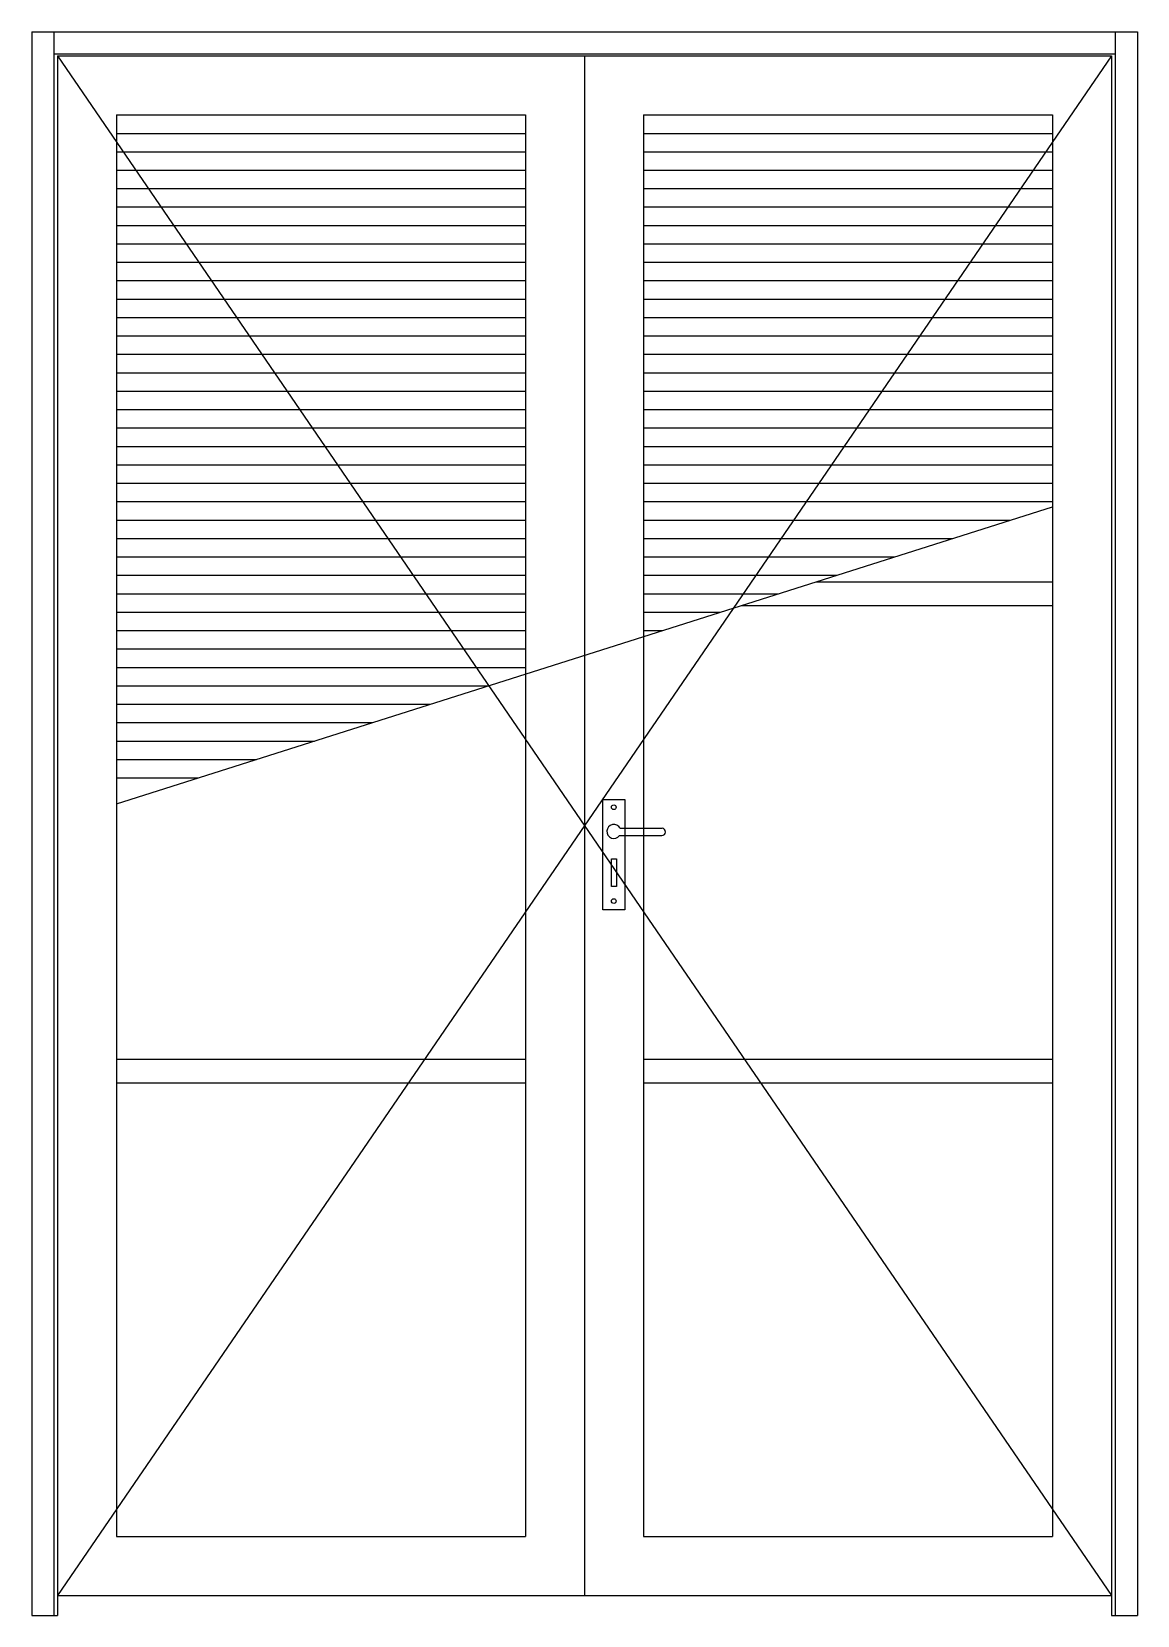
# Model space of a CAD drawing. Header units: millimetres. Extents: x -3.12 to -1.62, y 1310.95 to 1313.1.
import ezdxf

# ---------------------------------------------------------------- set-up
doc = ezdxf.new("R2010")
doc.units = ezdxf.units.MM
doc.header["$LTSCALE"] = 0.5
doc.linetypes.add('DASHED2', pattern=[9.525, 6.35, -3.175])
doc.layers.add('Gravia_Portas', color=1, linetype='Continuous')
doc.layers.add('Ltype_interrupção', color=7, linetype='INTERRUP')
doc.linetypes.add('INTERRUP', pattern='A,0.6,-0.04,[1,INTERRUP.shx,S=0.1,R=0,X=0,Y=0],-0.04', length=0.68)

msp = doc.modelspace()

# ---------------------------------------------------------------- linework, layer by layer
at = {"layer": 'Gravia_Portas', "color": 2}
for p, q in [((-3.1175, 1313.1016), (-1.6175, 1313.1016)), ((-3.1175, 1313.1016), (-3.1175, 1310.9516)), ((-1.6175, 1313.1016), (-1.6175, 1310.9516))]:
    msp.add_line(p, q, dxfattribs=at)
at = {"layer": 'Gravia_Portas'}
for p, q in [((-3.0875, 1313.1016), (-3.0875, 1310.9516)), ((-1.6475, 1313.1016), (-1.6475, 1310.9516)), ((-3.0875, 1313.0716), (-1.6475, 1313.0716)), ((-3.0825, 1313.0686), (-1.6525, 1313.0686)), ((-3.0825, 1313.0686), (-3.0825, 1310.9516)), ((-2.3675, 1313.0686), (-2.3675, 1310.9786)), ((-1.6525, 1313.0686), (-1.6525, 1310.9516)), ((-3.0025, 1312.9886), (-2.4475, 1312.9886)), ((-3.0025, 1312.9886), (-2.4475, 1312.9886)), ((-3.0025, 1312.9886), (-3.0025, 1311.0586)), ((-2.4475, 1312.9886), (-2.4475, 1311.0586)), ((-2.2875, 1312.9886), (-1.7325, 1312.9886)), ((-2.2875, 1312.9886), (-1.7325, 1312.9886)), ((-2.2875, 1312.9886), (-1.7325, 1312.9886)), ((-2.2875, 1312.9886), (-2.2875, 1311.0586)), ((-1.7325, 1312.9886), (-1.7325, 1311.0586)), ((-3.0025, 1312.9636), (-2.4475, 1312.9636)), ((-2.2875, 1312.9636), (-1.7325, 1312.9636)), ((-3.0025, 1312.9386), (-2.4475, 1312.9386)), ((-2.2875, 1312.9386), (-1.7325, 1312.9386)), ((-3.0025, 1312.9136), (-2.4475, 1312.9136)), ((-2.2875, 1312.9136), (-1.7325, 1312.9136)), ((-3.0025, 1312.8886), (-2.4475, 1312.8886)), ((-2.2875, 1312.8886), (-1.7325, 1312.8886)), ((-3.0025, 1312.8636), (-2.4475, 1312.8636)), ((-2.2875, 1312.8636), (-1.7325, 1312.8636)), ((-3.0025, 1312.8386), (-2.4475, 1312.8386)), ((-2.2875, 1312.8386), (-1.7325, 1312.8386)), ((-3.0025, 1312.8136), (-2.4475, 1312.8136)), ((-2.2875, 1312.8136), (-1.7325, 1312.8136)), ((-3.0025, 1312.7886), (-2.4475, 1312.7886)), ((-2.2875, 1312.7886), (-1.7325, 1312.7886)), ((-3.0025, 1312.7636), (-2.4475, 1312.7636)), ((-2.2875, 1312.7636), (-1.7325, 1312.7636)), ((-3.0025, 1312.7386), (-2.4475, 1312.7386)), ((-2.2875, 1312.7386), (-1.7325, 1312.7386)), ((-3.0025, 1312.7136), (-2.4475, 1312.7136)), ((-2.2875, 1312.7136), (-1.7325, 1312.7136)), ((-3.0025, 1312.6886), (-2.4475, 1312.6886)), ((-2.2875, 1312.6886), (-1.7325, 1312.6886)), ((-3.0025, 1312.6636), (-2.4475, 1312.6636)), ((-2.2875, 1312.6636), (-1.7325, 1312.6636)), ((-3.0025, 1312.6386), (-2.4475, 1312.6386)), ((-2.2875, 1312.6386), (-1.7325, 1312.6386)), ((-3.0025, 1312.6136), (-2.4475, 1312.6136)), ((-2.2875, 1312.6136), (-1.7325, 1312.6136)), ((-3.0025, 1312.5886), (-2.4475, 1312.5886)), ((-2.2875, 1312.5886), (-1.7325, 1312.5886)), ((-3.0025, 1312.5636), (-2.4475, 1312.5636)), ((-2.2875, 1312.5636), (-1.7325, 1312.5636)), ((-3.0025, 1312.5386), (-2.4475, 1312.5386)), ((-2.2875, 1312.5386), (-1.7325, 1312.5386)), ((-3.0025, 1312.5136), (-2.4475, 1312.5136)), ((-2.2875, 1312.5136), (-1.7325, 1312.5136)), ((-3.0025, 1312.4886), (-2.4475, 1312.4886)), ((-2.2875, 1312.4886), (-1.7325, 1312.4886)), ((-3.0025, 1312.4636), (-2.4475, 1312.4636)), ((-2.2875, 1312.4636), (-1.7325, 1312.4636)), ((-3.0025, 1312.4386), (-2.4475, 1312.4386)), ((-2.2875, 1312.4386), (-1.7894, 1312.4386)), ((-3.0025, 1312.4136), (-2.4475, 1312.4136)), ((-2.2875, 1312.4136), (-1.8681, 1312.4136)), ((-3.0025, 1312.3886), (-2.4475, 1312.3886)), ((-2.2875, 1312.3886), (-1.9468, 1312.3886)), ((-3.0025, 1312.3636), (-2.4475, 1312.3636)), ((-2.2875, 1312.3636), (-2.0255, 1312.3636)), ((-3.0025, 1312.3386), (-2.4475, 1312.3386)), ((-2.2875, 1312.3386), (-2.1042, 1312.3386)), ((-2.0539, 1312.3546), (-1.7325, 1312.3546)), ((-2.1546, 1312.3226), (-1.7325, 1312.3226)), ((-3.0025, 1312.3136), (-2.4475, 1312.3136)), ((-2.2875, 1312.3136), (-2.1829, 1312.3136)), ((-3.0025, 1312.2886), (-2.4475, 1312.2886)), ((-2.2875, 1312.2886), (-2.2616, 1312.2886)), ((-3.0025, 1312.2636), (-2.4475, 1312.2636)), ((-3.0025, 1312.2386), (-2.4475, 1312.2386)), ((-3.0025, 1312.2136), (-2.4978, 1312.2136)), ((-3.0025, 1312.1886), (-2.5765, 1312.1886)), ((-3.0025, 1312.1636), (-2.6552, 1312.1636)), ((-3.0025, 1312.1386), (-2.7339, 1312.1386)), ((-3.0025, 1312.1136), (-2.8126, 1312.1136)), ((-3.0025, 1312.0886), (-2.8913, 1312.0886)), ((-2.3427, 1312.0593), (-2.3127, 1312.0593)), ((-2.3427, 1311.9093), (-2.3427, 1312.0593)), ((-2.3127, 1312.0593), (-2.3127, 1311.9093)), ((-2.3192, 1312.0202), (-2.2622, 1312.0202)), ((-2.3199, 1312.0102), (-2.2627, 1312.0102)), ((-2.3311, 1311.9411), (-2.3311, 1311.9786)), ((-2.3311, 1311.9786), (-2.3243, 1311.9786)), ((-2.3243, 1311.9786), (-2.3243, 1311.9411)), ((-2.3243, 1311.9411), (-2.3311, 1311.9411)), ((-2.3127, 1311.9093), (-2.3427, 1311.9093)), ((-3.0025, 1311.7066), (-2.4475, 1311.7066)), ((-2.2875, 1311.7066), (-1.7325, 1311.7066)), ((-3.0025, 1311.6746), (-2.4475, 1311.6746)), ((-2.2875, 1311.6746), (-1.7325, 1311.6746)), ((-3.0025, 1311.0586), (-2.4475, 1311.0586)), ((-2.2875, 1311.0586), (-1.7325, 1311.0586)), ((-3.0825, 1310.9786), (-1.6525, 1310.9786)), ((-3.1175, 1310.9516), (-3.0825, 1310.9516)), ((-1.6525, 1310.9516), (-1.6175, 1310.9516))]:
    msp.add_line(p, q, dxfattribs=at)
at = {"layer": 'Gravia_Portas', "linetype": 'DASHED2'}
for p, q in [((-3.0825, 1313.0686), (-1.6525, 1310.9786)), ((-1.6525, 1313.0686), (-3.0825, 1310.9786))]:
    msp.add_line(p, q, dxfattribs=at)
at = {"layer": 'Gravia_Portas'}
for centre in [(-2.3278, 1312.0487), (-2.3278, 1311.9213)]:
    msp.add_circle(centre, 0.00318, dxfattribs=at)
for centre, radius, start, end in [((-2.3277, 1312.0158), 0.00955, 27.6933, 324.3952), ((-2.2627, 1312.0152), 0.00501, 270.1004, 85.2011)]:
    msp.add_arc(centre, radius, start, end, dxfattribs=at)
at = {"layer": 'Ltype_interrupção'}
msp.add_line((-3.0025, 1312.0533), (-1.7325, 1312.4567), dxfattribs=at)

doc.saveas('drawing.dxf')
